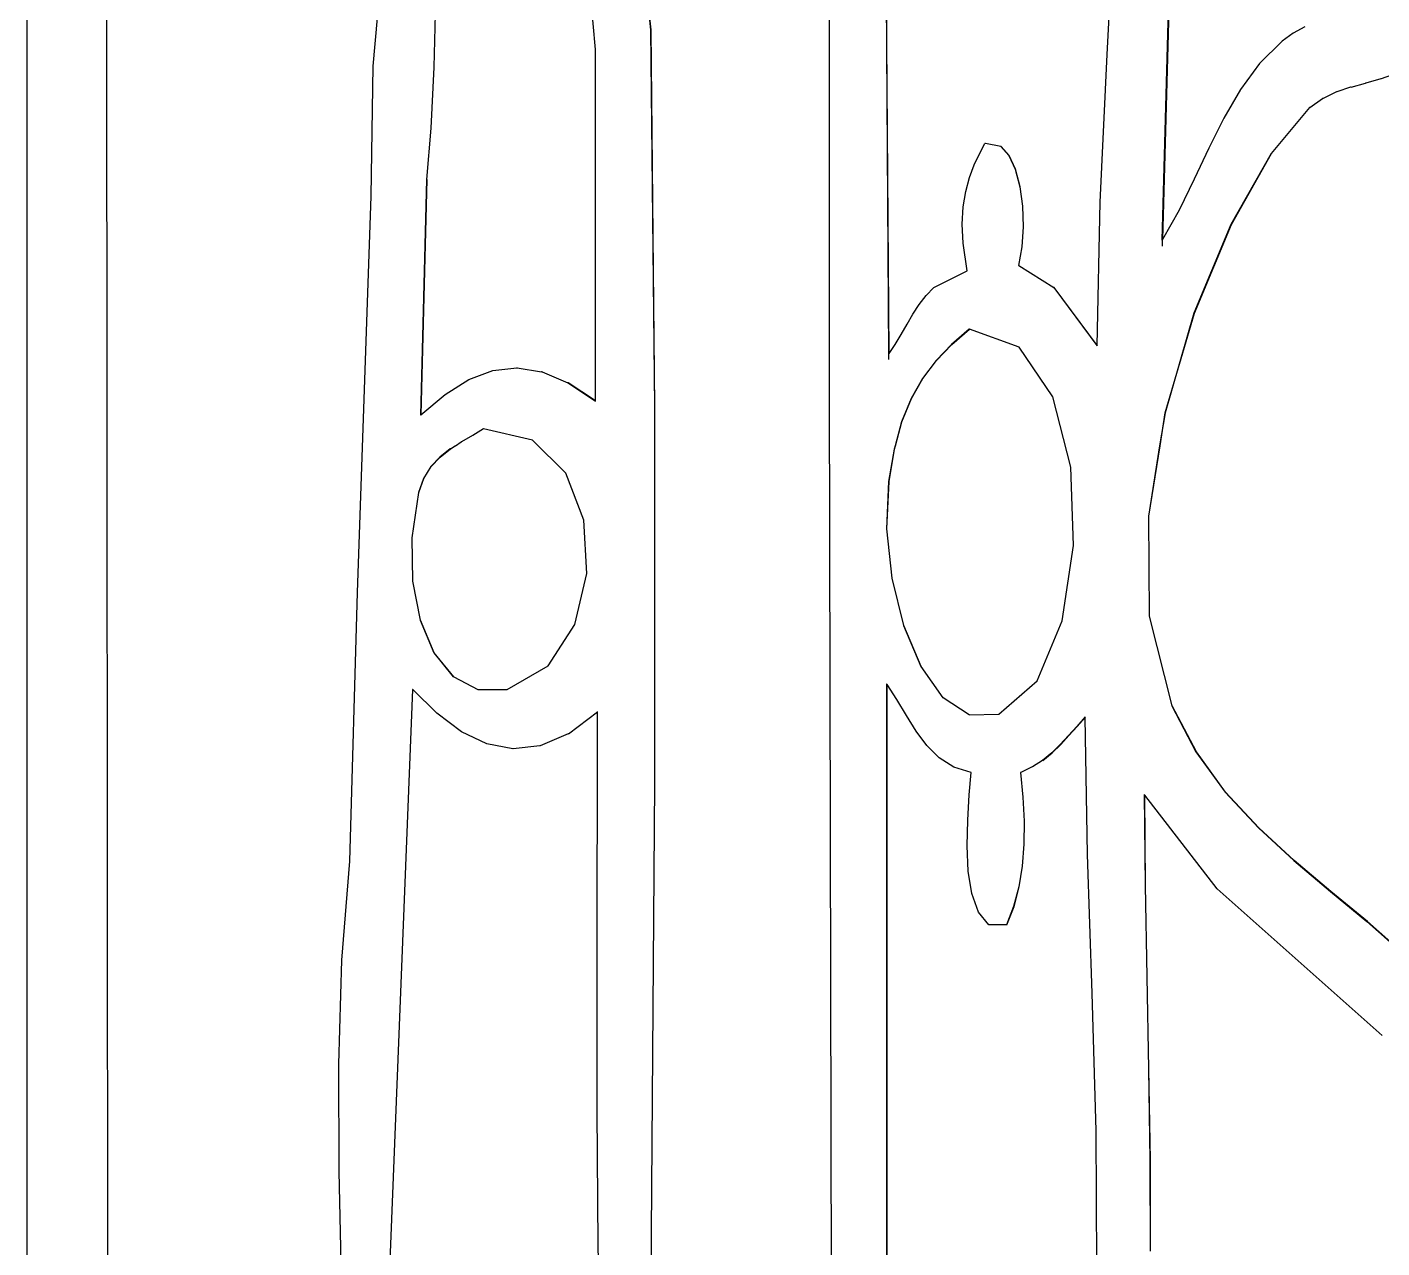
# Model space of a CAD drawing. Header units: inches. Extents: x -343 to 13887, y -13069 to -746.
# Drawn here: x 2785.55 to 2795.7, y -9105.88 to -9096.74 of the extents above; entities that cross this region are included whole.
import ezdxf

# ---------------------------------------------------------------- set-up
doc = ezdxf.new("R2010")
doc.units = ezdxf.units.IN
doc.header["$LTSCALE"] = 17
doc.header["$MEASUREMENT"] = 0
doc.layers.add('OUTLINE', color=1, linetype='Continuous', lineweight=25)

msp = doc.modelspace()

# ---------------------------------------------------------------- linework, layer by layer
for p, q in [((2785.555, -9119.163), (2785.555, -9085.338)), ((2786.144, -9086.178), (2786.152, -9099.878)), ((2786.155, -9099.878), (2786.147, -9086.178)), ((2791.946, -9090.938), (2792.005, -9099.191)), ((2792.008, -9099.187), (2791.949, -9090.938)), ((2794.053, -9098.339), (2794.155, -9094.608)), ((2794.157, -9094.613), (2794.056, -9098.334)), ((2791.563, -9099.461), (2791.563, -9095.417)), ((2793.641, -9096.949), (2793.703, -9095.822)), ((2790.178, -9096.353), (2790.223, -9096.765)), ((2790.226, -9096.765), (2790.181, -9096.353)), ((2788.612, -9096.543), (2788.6, -9097.044)), ((2788.603, -9097.044), (2788.615, -9096.543)), ((2789.811, -9096.91), (2789.775, -9096.508)), ((2788.147, -9097.035), (2788.179, -9096.673)), ((2790.223, -9096.765), (2790.252, -9099.585)), ((2790.226, -9096.765), (2790.223, -9096.765)), ((2790.255, -9099.585), (2790.226, -9096.765)), ((2795.12, -9096.742), (2795.033, -9096.789)), ((2794.95, -9096.848), (2794.781, -9097.017)), ((2795.033, -9096.789), (2794.95, -9096.848)), ((2789.811, -9099.542), (2789.811, -9096.91)), ((2793.589, -9098.055), (2793.641, -9096.949)), ((2788.132, -9098.009), (2788.147, -9097.035)), ((2788.6, -9097.044), (2788.577, -9097.501)), ((2788.58, -9097.501), (2788.603, -9097.044)), ((2788.603, -9097.044), (2788.6, -9097.044)), ((2794.781, -9097.017), (2794.638, -9097.211)), ((2795.467, -9097.192), (2795.575, -9097.162)), ((2795.578, -9097.162), (2795.575, -9097.162)), ((2795.689, -9097.13), (2795.578, -9097.162)), ((2795.692, -9097.13), (2795.689, -9097.13)), ((2795.805, -9097.09), (2795.692, -9097.13)), ((2794.638, -9097.211), (2794.515, -9097.424)), ((2795.159, -9097.346), (2795.254, -9097.277)), ((2795.257, -9097.277), (2795.254, -9097.277)), ((2795.357, -9097.228), (2795.257, -9097.277)), ((2795.36, -9097.228), (2795.357, -9097.228)), ((2795.464, -9097.192), (2795.36, -9097.228)), ((2795.467, -9097.192), (2795.464, -9097.192)), ((2795.156, -9097.346), (2794.868, -9097.689)), ((2794.871, -9097.689), (2795.159, -9097.346)), ((2795.159, -9097.346), (2795.156, -9097.346)), ((2794.515, -9097.424), (2794.402, -9097.65)), ((2788.577, -9097.501), (2788.544, -9097.885)), ((2788.547, -9097.885), (2788.58, -9097.501)), ((2788.58, -9097.501), (2788.577, -9097.501)), ((2792.686, -9097.691), (2792.726, -9097.615)), ((2792.729, -9097.615), (2792.726, -9097.615)), ((2792.844, -9097.636), (2792.729, -9097.615)), ((2792.847, -9097.636), (2792.844, -9097.636)), ((2792.844, -9097.636), (2792.905, -9097.704)), ((2792.908, -9097.704), (2792.847, -9097.636)), ((2794.402, -9097.65), (2794.293, -9097.882)), ((2792.611, -9097.869), (2792.646, -9097.775)), ((2792.646, -9097.775), (2792.686, -9097.691)), ((2792.908, -9097.704), (2792.905, -9097.704)), ((2792.905, -9097.704), (2792.952, -9097.808)), ((2792.955, -9097.808), (2792.908, -9097.704)), ((2794.868, -9097.689), (2794.568, -9098.22)), ((2794.571, -9098.22), (2794.871, -9097.689)), ((2794.871, -9097.689), (2794.868, -9097.689)), ((2788.544, -9097.885), (2788.5, -9099.648)), ((2788.547, -9097.885), (2788.503, -9099.645)), ((2788.547, -9097.885), (2788.544, -9097.885)), ((2792.582, -9097.974), (2792.611, -9097.869)), ((2792.955, -9097.808), (2792.952, -9097.808)), ((2792.952, -9097.808), (2792.986, -9097.938)), ((2792.989, -9097.938), (2792.955, -9097.808)), ((2794.293, -9097.882), (2794.179, -9098.115)), ((2792.562, -9098.09), (2792.582, -9097.974)), ((2792.989, -9097.938), (2792.986, -9097.938)), ((2792.986, -9097.938), (2793.006, -9098.085)), ((2793.009, -9098.085), (2792.989, -9097.938)), ((2788.029, -9100.975), (2788.132, -9098.009)), ((2793.009, -9098.085), (2793.006, -9098.085)), ((2793.006, -9098.085), (2793.012, -9098.239)), ((2793.015, -9098.239), (2793.009, -9098.085)), ((2793.566, -9099.126), (2793.589, -9098.055)), ((2792.556, -9098.219), (2792.562, -9098.09)), ((2794.179, -9098.115), (2794.056, -9098.334)), ((2792.564, -9098.362), (2792.556, -9098.219)), ((2793.012, -9098.239), (2793.002, -9098.389)), ((2793.005, -9098.389), (2793.015, -9098.239)), ((2793.015, -9098.239), (2793.012, -9098.239)), ((2794.568, -9098.22), (2794.291, -9098.885)), ((2794.294, -9098.885), (2794.571, -9098.22)), ((2794.571, -9098.22), (2794.568, -9098.22)), ((2792.594, -9098.569), (2792.564, -9098.362)), ((2793.002, -9098.389), (2792.977, -9098.528)), ((2792.98, -9098.528), (2793.005, -9098.389)), ((2793.005, -9098.389), (2793.002, -9098.389)), ((2794.053, -9098.339), (2794.052, -9098.341)), ((2794.052, -9098.341), (2794.052, -9098.383)), ((2794.053, -9098.341), (2794.052, -9098.341)), ((2794.056, -9098.334), (2794.053, -9098.339)), ((2792.343, -9098.694), (2792.594, -9098.569)), ((2792.98, -9098.528), (2792.977, -9098.528)), ((2792.98, -9098.528), (2793.242, -9098.694)), ((2792.285, -9098.753), (2792.343, -9098.694)), ((2793.245, -9098.694), (2793.242, -9098.694)), ((2793.242, -9098.694), (2793.566, -9099.129)), ((2793.566, -9099.126), (2793.245, -9098.694)), ((2792.234, -9098.82), (2792.285, -9098.753)), ((2792.143, -9098.968), (2792.187, -9098.892)), ((2792.187, -9098.892), (2792.234, -9098.82)), ((2794.291, -9098.885), (2794.074, -9099.631)), ((2794.076, -9099.631), (2794.294, -9098.885)), ((2794.294, -9098.885), (2794.291, -9098.885)), ((2792.099, -9099.045), (2792.143, -9098.968)), ((2792.054, -9099.12), (2792.099, -9099.045)), ((2792.609, -9099.005), (2792.476, -9099.119)), ((2792.479, -9099.119), (2792.611, -9099.005)), ((2792.611, -9099.005), (2792.609, -9099.005)), ((2792.982, -9099.139), (2792.611, -9099.005)), ((2792.005, -9099.191), (2792.008, -9099.187)), ((2792.005, -9099.191), (2792.005, -9099.233)), ((2792.008, -9099.187), (2792.054, -9099.12)), ((2792.476, -9099.119), (2792.36, -9099.24)), ((2792.363, -9099.24), (2792.479, -9099.119)), ((2792.479, -9099.119), (2792.476, -9099.119)), ((2793.233, -9099.512), (2792.982, -9099.139)), ((2793.566, -9099.129), (2793.566, -9099.126)), ((2789.041, -9099.313), (2789.221, -9099.294)), ((2789.224, -9099.294), (2789.221, -9099.294)), ((2789.224, -9099.294), (2789.222, -9099.294)), ((2789.224, -9099.294), (2789.407, -9099.324)), ((2792.36, -9099.24), (2792.259, -9099.373)), ((2792.262, -9099.373), (2792.363, -9099.24)), ((2792.363, -9099.24), (2792.36, -9099.24)), ((2788.684, -9099.493), (2788.863, -9099.381)), ((2788.863, -9099.381), (2789.041, -9099.313)), ((2789.41, -9099.324), (2789.407, -9099.324)), ((2789.41, -9099.324), (2789.603, -9099.406)), ((2789.606, -9099.406), (2789.603, -9099.406)), ((2789.811, -9099.542), (2789.606, -9099.406)), ((2789.606, -9099.406), (2789.811, -9099.544)), ((2792.259, -9099.373), (2792.173, -9099.524)), ((2792.176, -9099.524), (2792.262, -9099.373)), ((2792.262, -9099.373), (2792.259, -9099.373)), ((2788.503, -9099.645), (2788.684, -9099.493)), ((2791.578, -9106.761), (2791.563, -9099.461)), ((2789.811, -9099.544), (2789.811, -9099.542)), ((2790.255, -9099.585), (2790.252, -9099.585)), ((2790.252, -9099.585), (2790.252, -9099.878)), ((2790.255, -9099.878), (2790.255, -9099.585)), ((2792.173, -9099.524), (2792.102, -9099.699)), ((2792.105, -9099.699), (2792.176, -9099.524)), ((2792.176, -9099.524), (2792.173, -9099.524)), ((2793.368, -9100.037), (2793.233, -9099.512)), ((2788.5, -9099.648), (2788.503, -9099.645)), ((2792.102, -9099.699), (2792.054, -9099.878)), ((2792.056, -9099.878), (2792.105, -9099.699)), ((2792.105, -9099.699), (2792.102, -9099.699)), ((2794.074, -9099.631), (2794.034, -9099.878)), ((2794.037, -9099.878), (2794.076, -9099.631)), ((2794.076, -9099.631), (2794.074, -9099.631)), ((2788.889, -9099.8), (2788.808, -9099.849)), ((2788.892, -9099.8), (2788.889, -9099.8)), ((2788.971, -9099.751), (2788.892, -9099.8)), ((2789.339, -9099.835), (2788.971, -9099.751)), ((2786.152, -9099.878), (2786.155, -9099.878)), ((2786.152, -9099.878), (2786.159, -9111.531)), ((2786.162, -9111.519), (2786.155, -9099.878)), ((2788.722, -9099.901), (2788.645, -9099.962)), ((2788.647, -9099.962), (2788.725, -9099.901)), ((2788.725, -9099.901), (2788.722, -9099.901)), ((2788.725, -9099.901), (2788.759, -9099.878)), ((2788.759, -9099.878), (2788.762, -9099.878)), ((2788.762, -9099.878), (2788.805, -9099.849)), ((2788.808, -9099.849), (2788.805, -9099.849)), ((2789.589, -9100.082), (2789.339, -9099.835)), ((2790.252, -9099.878), (2790.255, -9099.878)), ((2790.252, -9099.878), (2790.252, -9102.406)), ((2790.255, -9102.406), (2790.255, -9099.878)), ((2792.046, -9099.904), (2792.005, -9100.145)), ((2792.008, -9100.145), (2792.049, -9099.904)), ((2792.054, -9099.878), (2792.046, -9099.904)), ((2792.049, -9099.904), (2792.046, -9099.904)), ((2792.049, -9099.904), (2792.056, -9099.878)), ((2792.054, -9099.878), (2792.056, -9099.878)), ((2794.034, -9099.878), (2793.95, -9100.405)), ((2793.953, -9100.405), (2794.037, -9099.878)), ((2794.034, -9099.878), (2794.037, -9099.878)), ((2788.645, -9099.962), (2788.577, -9100.034)), ((2788.58, -9100.034), (2788.647, -9099.962)), ((2788.647, -9099.962), (2788.645, -9099.962)), ((2788.577, -9100.034), (2788.522, -9100.122)), ((2788.525, -9100.122), (2788.58, -9100.034)), ((2788.58, -9100.034), (2788.577, -9100.034)), ((2789.724, -9100.435), (2789.589, -9100.082)), ((2793.39, -9100.625), (2793.368, -9100.037)), ((2788.522, -9100.122), (2788.485, -9100.228)), ((2788.488, -9100.228), (2788.525, -9100.122)), ((2788.525, -9100.122), (2788.522, -9100.122)), ((2792.005, -9100.145), (2791.989, -9100.5)), ((2791.992, -9100.5), (2792.008, -9100.145)), ((2792.008, -9100.145), (2792.005, -9100.145)), ((2788.485, -9100.228), (2788.436, -9100.567)), ((2788.439, -9100.567), (2788.488, -9100.228)), ((2788.488, -9100.228), (2788.485, -9100.228)), ((2793.95, -9100.405), (2793.955, -9101.154)), ((2793.953, -9100.405), (2793.95, -9100.405)), ((2793.958, -9101.154), (2793.953, -9100.405)), ((2789.745, -9100.833), (2789.724, -9100.435)), ((2791.992, -9100.5), (2791.989, -9100.5)), ((2791.989, -9100.5), (2792.028, -9100.869)), ((2792.031, -9100.869), (2791.992, -9100.5)), ((2788.436, -9100.567), (2788.441, -9100.891)), ((2788.439, -9100.567), (2788.436, -9100.567)), ((2788.444, -9100.891), (2788.439, -9100.567)), ((2793.304, -9101.188), (2793.39, -9100.625)), ((2788.441, -9100.891), (2788.498, -9101.184)), ((2788.444, -9100.891), (2788.441, -9100.891)), ((2788.5, -9101.184), (2788.444, -9100.891)), ((2789.655, -9101.216), (2789.745, -9100.833)), ((2792.031, -9100.869), (2792.028, -9100.869)), ((2792.028, -9100.869), (2792.115, -9101.222)), ((2792.118, -9101.222), (2792.031, -9100.869)), ((2787.97, -9102.987), (2788.029, -9100.975)), ((2788.498, -9101.184), (2788.6, -9101.428)), ((2788.5, -9101.184), (2788.498, -9101.184)), ((2788.603, -9101.428), (2788.5, -9101.184)), ((2789.455, -9101.525), (2789.655, -9101.216)), ((2792.118, -9101.222), (2792.115, -9101.222)), ((2792.115, -9101.222), (2792.245, -9101.531)), ((2792.248, -9101.531), (2792.118, -9101.222)), ((2793.116, -9101.638), (2793.304, -9101.188)), ((2793.955, -9101.154), (2794.125, -9101.825)), ((2793.958, -9101.154), (2793.955, -9101.154)), ((2794.128, -9101.825), (2793.958, -9101.154)), ((2788.603, -9101.428), (2788.6, -9101.428)), ((2788.6, -9101.428), (2788.746, -9101.607)), ((2788.749, -9101.607), (2788.603, -9101.428)), ((2789.148, -9101.701), (2789.455, -9101.525)), ((2792.245, -9101.531), (2792.411, -9101.764)), ((2792.248, -9101.531), (2792.245, -9101.531)), ((2792.414, -9101.764), (2792.248, -9101.531)), ((2788.749, -9101.607), (2788.746, -9101.607)), ((2788.749, -9101.607), (2788.93, -9101.703)), ((2792.829, -9101.887), (2793.116, -9101.638)), ((2788.441, -9101.701), (2788.25, -9106.512)), ((2788.253, -9106.512), (2788.444, -9101.703)), ((2788.444, -9101.703), (2788.441, -9101.701)), ((2788.623, -9101.879), (2788.444, -9101.703)), ((2788.93, -9101.703), (2789.148, -9101.701)), ((2791.99, -9101.659), (2791.99, -9107.943)), ((2791.993, -9101.664), (2791.99, -9101.659)), ((2791.993, -9107.941), (2791.993, -9101.664)), ((2792.067, -9101.776), (2791.993, -9101.664)), ((2792.139, -9101.896), (2792.067, -9101.776)), ((2792.414, -9101.764), (2792.411, -9101.764)), ((2792.608, -9101.893), (2792.414, -9101.764)), ((2794.128, -9101.825), (2794.125, -9101.825)), ((2794.125, -9101.825), (2794.306, -9102.169)), ((2794.309, -9102.169), (2794.128, -9101.825)), ((2788.807, -9102.018), (2788.623, -9101.879)), ((2789.608, -9102.033), (2789.825, -9101.869)), ((2789.823, -9103.853), (2789.825, -9101.869)), ((2789.825, -9101.869), (2789.825, -9101.867)), ((2792.212, -9102.013), (2792.139, -9101.896)), ((2792.608, -9101.893), (2792.829, -9101.887)), ((2793.477, -9101.908), (2793.413, -9101.978)), ((2793.416, -9101.978), (2793.477, -9101.911)), ((2793.477, -9101.911), (2793.477, -9101.908)), ((2793.495, -9102.937), (2793.477, -9101.911)), ((2788.997, -9102.11), (2788.807, -9102.018)), ((2789.605, -9102.033), (2789.397, -9102.124)), ((2789.608, -9102.033), (2789.605, -9102.033)), ((2792.291, -9102.121), (2792.212, -9102.013)), ((2793.413, -9101.978), (2793.352, -9102.047)), ((2793.355, -9102.047), (2793.416, -9101.978)), ((2793.416, -9101.978), (2793.413, -9101.978)), ((2789.192, -9102.147), (2788.997, -9102.11)), ((2789.394, -9102.124), (2789.195, -9102.147)), ((2789.397, -9102.124), (2789.394, -9102.124)), ((2792.383, -9102.214), (2792.291, -9102.121)), ((2793.29, -9102.114), (2793.226, -9102.176)), ((2793.229, -9102.176), (2793.293, -9102.114)), ((2793.352, -9102.047), (2793.29, -9102.114)), ((2793.293, -9102.114), (2793.29, -9102.114)), ((2793.293, -9102.114), (2793.355, -9102.047)), ((2793.355, -9102.047), (2793.352, -9102.047)), ((2789.195, -9102.147), (2789.192, -9102.147)), ((2789.194, -9102.147), (2789.195, -9102.147)), ((2792.492, -9102.283), (2792.383, -9102.214)), ((2793.156, -9102.233), (2793.082, -9102.282)), ((2793.226, -9102.176), (2793.156, -9102.233)), ((2793.159, -9102.233), (2793.156, -9102.233)), ((2793.159, -9102.233), (2793.229, -9102.176)), ((2793.229, -9102.176), (2793.226, -9102.176)), ((2794.306, -9102.169), (2794.525, -9102.471)), ((2794.309, -9102.169), (2794.306, -9102.169)), ((2794.528, -9102.471), (2794.309, -9102.169)), ((2792.623, -9102.323), (2792.492, -9102.283)), ((2792.609, -9102.492), (2792.623, -9102.323)), ((2792.991, -9102.323), (2793.01, -9102.509)), ((2792.994, -9102.323), (2792.991, -9102.323)), ((2793.079, -9102.282), (2792.994, -9102.323)), ((2793.013, -9102.509), (2792.994, -9102.323)), ((2793.082, -9102.282), (2793.079, -9102.282)), ((2790.252, -9102.406), (2790.223, -9106.284)), ((2790.226, -9106.284), (2790.255, -9102.406)), ((2790.255, -9102.406), (2790.252, -9102.406)), ((2792.597, -9102.68), (2792.609, -9102.492)), ((2793.013, -9102.509), (2793.01, -9102.509)), ((2793.01, -9102.509), (2793.019, -9102.688)), ((2793.022, -9102.688), (2793.013, -9102.509)), ((2793.919, -9102.489), (2793.925, -9103.169)), ((2793.922, -9102.493), (2793.919, -9102.489)), ((2793.927, -9103.169), (2793.922, -9102.493)), ((2794.464, -9103.194), (2793.922, -9102.493)), ((2794.525, -9102.471), (2794.773, -9102.739)), ((2794.528, -9102.471), (2794.525, -9102.471)), ((2794.776, -9102.739), (2794.528, -9102.471)), ((2792.592, -9102.873), (2792.597, -9102.68)), ((2793.019, -9102.688), (2793.017, -9102.86)), ((2793.022, -9102.688), (2793.019, -9102.688)), ((2793.02, -9102.86), (2793.022, -9102.688)), ((2794.773, -9102.739), (2795.039, -9102.983)), ((2794.776, -9102.739), (2794.773, -9102.739)), ((2795.042, -9102.983), (2794.776, -9102.739)), ((2792.601, -9103.061), (2792.592, -9102.873)), ((2793.017, -9102.86), (2793.005, -9103.024)), ((2793.007, -9103.024), (2793.02, -9102.86)), ((2793.02, -9102.86), (2793.017, -9102.86)), ((2793.529, -9103.976), (2793.495, -9102.937)), ((2787.911, -9103.729), (2787.97, -9102.987)), ((2793.005, -9103.024), (2792.979, -9103.18)), ((2792.982, -9103.18), (2793.007, -9103.024)), ((2793.007, -9103.024), (2793.005, -9103.024)), ((2795.042, -9102.983), (2795.039, -9102.983)), ((2795.039, -9102.983), (2795.313, -9103.214)), ((2795.316, -9103.214), (2795.042, -9102.983)), ((2792.628, -9103.23), (2792.601, -9103.061)), ((2792.678, -9103.368), (2792.628, -9103.23)), ((2792.979, -9103.18), (2792.941, -9103.327)), ((2792.944, -9103.327), (2792.982, -9103.18)), ((2792.982, -9103.18), (2792.979, -9103.18)), ((2793.925, -9103.169), (2793.937, -9103.854)), ((2793.927, -9103.169), (2793.925, -9103.169)), ((2793.94, -9103.854), (2793.927, -9103.169)), ((2795.701, -9104.293), (2794.464, -9103.194)), ((2795.313, -9103.214), (2795.586, -9103.44)), ((2795.316, -9103.214), (2795.313, -9103.214)), ((2795.589, -9103.44), (2795.316, -9103.214)), ((2792.941, -9103.327), (2792.888, -9103.464)), ((2792.891, -9103.464), (2792.944, -9103.327)), ((2792.944, -9103.327), (2792.941, -9103.327)), ((2792.756, -9103.464), (2792.678, -9103.368)), ((2792.888, -9103.464), (2792.756, -9103.464)), ((2792.891, -9103.464), (2792.888, -9103.464)), ((2795.589, -9103.44), (2795.586, -9103.44)), ((2795.586, -9103.44), (2795.848, -9103.671)), ((2795.851, -9103.671), (2795.589, -9103.44)), ((2787.888, -9104.508), (2787.911, -9103.729)), ((2789.823, -9104.858), (2789.823, -9103.853)), ((2793.937, -9103.854), (2793.951, -9104.541)), ((2793.94, -9103.854), (2793.937, -9103.854)), ((2793.954, -9104.541), (2793.94, -9103.854)), ((2793.558, -9105.007), (2793.529, -9103.976)), ((2787.891, -9105.31), (2787.888, -9104.508)), ((2793.951, -9104.541), (2793.962, -9105.226)), ((2793.954, -9104.541), (2793.951, -9104.541)), ((2793.964, -9105.226), (2793.954, -9104.541)), ((2789.83, -9105.859), (2789.823, -9104.858)), ((2793.564, -9106.014), (2793.558, -9105.007)), ((2793.962, -9105.226), (2793.963, -9105.906)), ((2793.964, -9105.226), (2793.962, -9105.226)), ((2793.966, -9105.906), (2793.964, -9105.226)), ((2787.91, -9106.121), (2787.891, -9105.31)), ((2789.848, -9106.847), (2789.83, -9105.859))]:
    msp.add_line(p, q)
at = {"layer": 'OUTLINE'}
msp.add_line((2785.555, -9133.163), (2785.555, -9085.163), dxfattribs=at)

doc.saveas('drawing.dxf')
